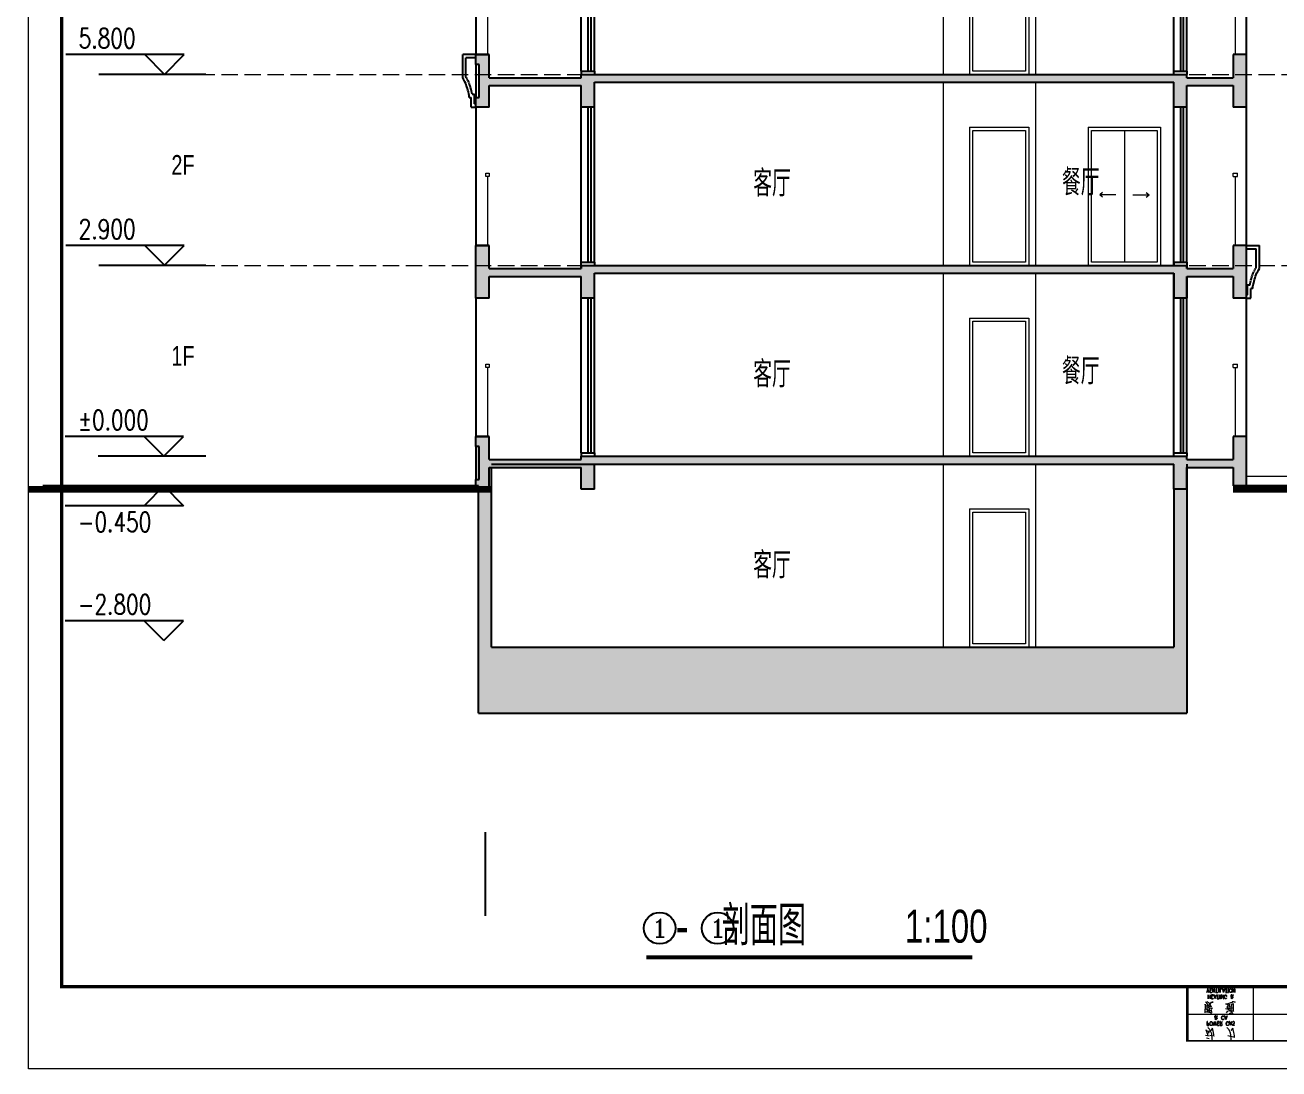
# Model space of a CAD drawing. Extents: x 1332633 to 1595679, y 264824 to 640777.
# Drawn here: x 1565925 to 1584969, y 264824 to 280678 of the extents above; entities that cross this region are included whole.
import ezdxf
from ezdxf.enums import TextEntityAlignment as Align

# ---------------------------------------------------------------- set-up
doc = ezdxf.new("R2010")
doc.units = 0
doc.header["$LTSCALE"] = 1000
doc.header["$MEASUREMENT"] = 0
doc.linetypes.add('DASH', pattern=[0.35, 0.25, -0.1])
doc.linetypes.add('DOTE', pattern=[2.42, 2, -0.2, 0.02, -0.2])
doc.layers.get('0').update_dxf_attribs({"linetype": 'CONTINUOUS'})
for name, color, linetype, lineweight in [('_公共_图框', 4, 'CONTINUOUS', 5), ('DOTE', 1, 'DOTE', 13), ('PUB_TEXT', 7, 'CONTINUOUS', 13), ('木头', 44, 'CONTINUOUS', 13)]:
    doc.layers.add(name, color=color, linetype=linetype, lineweight=lineweight)
for name, color, linetype in [('A-Balcony(建筑阳台)', 32, 'CONTINUOUS'), ('A-Hz1(房间名称)', 4, 'CONTINUOUS'), ('A-Hz1汉字注明（平、立面、房间名称等）', 7, 'CONTINUOUS'), ('A-Wall(建筑墙)', 255, 'CONTINUOUS'), ('A-WALL_建筑墙_', 255, 'CONTINUOUS'), ('A-WINDOW(建筑门窗)', 4, 'CONTINUOUS'), ('AXIS', 3, 'CONTINUOUS'), ('AXIS_TEXT', 7, 'CONTINUOUS'), ('DIM_ELEV', 3, 'CONTINUOUS'), ('hatch', 251, 'CONTINUOUS'), ('PUB_DIM', 3, 'CONTINUOUS')]:
    doc.layers.add(name, color=color, linetype=linetype)
doc.styles.add('_TCH_AXIS', font='COMPLEX', dxfattribs={"bigfont": 'GBCBIG'})
doc.styles.add('_TCH_DIM', font='SIMPLEX', dxfattribs={"width": 0.8, "bigfont": 'HZTXT'})
doc.styles.add('sunyat', font='3yromanc.shx', dxfattribs={"width": 0.75, "bigfont": '3yhztxt.shx'})
doc.styles.add('SUNYAT1', font='3yromans.shx', dxfattribs={"width": 0.75, "bigfont": '3yhztxt.shx'})
doc.styles.add('图框文字', font='SIMKAI.TTF')

# ---------------------------------------------------------------- blocks, each defined once
blk = doc.blocks.new('qqwqw')
at = {"layer": '_公共_图框'}
for p, q in [((-62250, 28600), (-62250, 17600)), ((-61825, 18600), (-62650, 18600)), ((-62592, 18320), (-62593, 18316)), ((-62593, 18316), (-62570, 18313)), ((-62568, 18214), (-62592, 18320)), ((-62570, 18313), (-62543, 18310)), ((-62543, 18310), (-62519, 18306)), ((-62519, 18306), (-62495, 18302)), ((-62495, 18302), (-62475, 18297)), ((-62491, 18267), (-62462, 18291)), ((-62458, 18290), (-62491, 18267)), ((-62475, 18297), (-62462, 18292)), ((-62462, 18292), (-62458, 18290)), ((-62413, 18312), (-62416, 18305)), ((-62416, 18305), (-62416, 18296)), ((-62416, 18296), (-62413, 18289)), ((-62408, 18316), (-62413, 18312)), ((-62410, 18309), (-62413, 18305)), ((-62413, 18305), (-62413, 18296)), ((-62413, 18296), (-62410, 18289)), ((-62413, 18289), (-62408, 18284)), ((-62408, 18312), (-62410, 18309)), ((-62410, 18289), (-62408, 18286)), ((-62408, 18316), (-62408, 18312)), ((-62408, 18286), (-62402, 18286)), ((-62408, 18284), (-62402, 18284)), ((-62402, 18286), (-62396, 18289)), ((-62402, 18284), (-62396, 18286)), ((-62396, 18289), (-62393, 18293)), ((-62396, 18286), (-62393, 18289)), ((-62393, 18293), (-62388, 18305)), ((-62393, 18289), (-62391, 18293)), ((-62391, 18293), (-62385, 18305)), ((-62388, 18305), (-62385, 18309)), ((-62385, 18309), (-62379, 18314)), ((-62385, 18305), (-62382, 18309)), ((-62382, 18309), (-62379, 18312)), ((-62379, 18314), (-62373, 18316)), ((-62379, 18312), (-62373, 18314)), ((-62373, 18316), (-62365, 18316)), ((-62373, 18314), (-62365, 18314)), ((-62365, 18316), (-62359, 18312)), ((-62365, 18314), (-62362, 18312)), ((-62362, 18291), (-62365, 18289)), ((-62359, 18289), (-62365, 18284)), ((-62365, 18289), (-62365, 18284)), ((-62362, 18312), (-62359, 18305)), ((-62359, 18296), (-62362, 18291)), ((-62359, 18312), (-62356, 18305)), ((-62359, 18305), (-62359, 18296)), ((-62356, 18296), (-62359, 18289)), ((-62356, 18305), (-62356, 18296)), ((-62236, 18293), (-62239, 18291)), ((-62239, 18291), (-62201, 18269)), ((-62228, 18235), (-62236, 18293)), ((-62192, 18304), (-62198, 18302)), ((-62198, 18302), (-62149, 18300)), ((-62190, 18283), (-62192, 18304)), ((-62187, 18260), (-62190, 18283)), ((-62156, 18247), (-62163, 18288)), ((-62149, 18300), (-62119, 18299)), ((-62127, 18247), (-62137, 18290)), ((-62119, 18299), (-62094, 18298)), ((-62083, 18297), (-62102, 18281)), ((-62094, 18298), (-62083, 18297)), ((-62063, 18324), (-62055, 18295)), ((-62052, 18295), (-62063, 18324)), ((-62060, 18279), (-62052, 18295)), ((-62055, 18295), (-62058, 18281)), ((-62002, 18283), (-62007, 18281)), ((-61996, 18283), (-62002, 18283)), ((-61990, 18281), (-61996, 18283)), ((-61990, 18302), (-61990, 18297)), ((-61990, 18302), (-61988, 18302)), ((-61990, 18297), (-61988, 18292)), ((-61988, 18302), (-61988, 18297)), ((-61988, 18297), (-61985, 18292)), ((-61988, 18294), (-61982, 18292)), ((-61988, 18292), (-61982, 18290)), ((-61982, 18292), (-61965, 18288)), ((-61982, 18290), (-61965, 18286)), ((-61979, 18276), (-61962, 18288)), ((-61979, 18274), (-61962, 18286)), ((-61965, 18288), (-61959, 18286)), ((-61965, 18286), (-61959, 18283)), ((-61962, 18288), (-61956, 18292)), ((-61962, 18286), (-61953, 18292)), ((-61959, 18286), (-61953, 18281)), ((-61959, 18283), (-61956, 18281)), ((-61956, 18292), (-61953, 18297)), ((-61953, 18302), (-61951, 18302)), ((-61953, 18297), (-61953, 18302)), ((-61953, 18292), (-61951, 18297)), ((-61951, 18297), (-61951, 18302)), ((-61916, 18323), (-61855, 18323)), ((-61916, 18321), (-61916, 18323)), ((-61864, 18321), (-61916, 18321)), ((-61916, 18291), (-61864, 18321)), ((-61916, 18291), (-61855, 18291)), ((-61907, 18294), (-61855, 18323)), ((-61907, 18294), (-61855, 18294)), ((-61855, 18294), (-61855, 18291)), ((-62643, 18262), (-62637, 18268)), ((-62637, 18268), (-62639, 18267)), ((-62639, 18267), (-62607, 18264)), ((-62607, 18264), (-62576, 18262)), ((-62576, 18262), (-62555, 18261)), ((-62555, 18261), (-62533, 18255)), ((-62533, 18255), (-62515, 18249)), ((-62515, 18249), (-62495, 18242)), ((-62495, 18242), (-62482, 18232)), ((-62482, 18232), (-62464, 18219)), ((-62464, 18219), (-62456, 18211)), ((-62456, 18211), (-62448, 18204)), ((-62356, 18273), (-62416, 18255)), ((-62416, 18255), (-62356, 18236)), ((-62413, 18218), (-62416, 18213)), ((-62416, 18213), (-62416, 18204)), ((-62416, 18204), (-62413, 18200)), ((-62416, 18117), (-62413, 18124)), ((-62416, 18099), (-62416, 18117)), ((-62416, 18099), (-62356, 18099)), ((-62408, 18222), (-62413, 18218)), ((-62410, 18218), (-62413, 18213)), ((-62413, 18213), (-62413, 18204)), ((-62413, 18204), (-62410, 18200)), ((-62413, 18200), (-62408, 18195)), ((-62413, 18124), (-62410, 18127)), ((-62413, 18117), (-62410, 18124)), ((-62413, 18101), (-62413, 18117)), ((-62413, 18101), (-62356, 18101)), ((-62408, 18220), (-62410, 18218)), ((-62410, 18200), (-62408, 18197)), ((-62410, 18127), (-62405, 18129)), ((-62410, 18124), (-62405, 18127)), ((-62408, 18255), (-62356, 18270)), ((-62408, 18255), (-62356, 18238)), ((-62402, 18225), (-62408, 18222)), ((-62402, 18222), (-62408, 18220)), ((-62408, 18197), (-62402, 18195)), ((-62408, 18195), (-62402, 18193)), ((-62405, 18129), (-62396, 18129)), ((-62405, 18127), (-62396, 18127)), ((-62402, 18225), (-62402, 18222)), ((-62402, 18195), (-62393, 18193)), ((-62402, 18193), (-62393, 18190)), ((-62396, 18129), (-62391, 18127)), ((-62396, 18127), (-62391, 18124)), ((-62393, 18193), (-62379, 18193)), ((-62393, 18190), (-62379, 18190)), ((-62391, 18127), (-62388, 18124)), ((-62391, 18124), (-62388, 18117)), ((-62388, 18124), (-62385, 18117)), ((-62388, 18117), (-62388, 18101)), ((-62356, 18129), (-62385, 18115)), ((-62385, 18113), (-62356, 18127)), ((-62385, 18117), (-62385, 18101)), ((-62382, 18225), (-62382, 18213)), ((-62371, 18225), (-62382, 18225)), ((-62379, 18213), (-62382, 18213)), ((-62379, 18222), (-62379, 18213)), ((-62371, 18222), (-62379, 18222)), ((-62379, 18193), (-62371, 18195)), ((-62379, 18190), (-62371, 18193)), ((-62373, 18243), (-62373, 18266)), ((-62371, 18241), (-62371, 18268)), ((-62365, 18222), (-62371, 18225)), ((-62365, 18220), (-62371, 18222)), ((-62371, 18195), (-62365, 18197)), ((-62371, 18193), (-62365, 18195)), ((-62359, 18218), (-62365, 18222)), ((-62362, 18218), (-62365, 18220)), ((-62365, 18197), (-62362, 18200)), ((-62365, 18195), (-62359, 18200)), ((-62359, 18213), (-62362, 18218)), ((-62362, 18200), (-62359, 18204)), ((-62356, 18213), (-62359, 18218)), ((-62359, 18204), (-62359, 18213)), ((-62359, 18200), (-62356, 18204)), ((-62356, 18270), (-62356, 18273)), ((-62356, 18238), (-62356, 18236)), ((-62356, 18204), (-62356, 18213)), ((-62356, 18127), (-62356, 18129)), ((-62356, 18101), (-62356, 18099)), ((-62269, 18202), (-62329, 18183)), ((-62329, 18183), (-62269, 18165)), ((-62326, 18147), (-62329, 18142)), ((-62329, 18142), (-62329, 18133)), ((-62329, 18133), (-62326, 18129)), ((-62320, 18151), (-62326, 18147)), ((-62323, 18147), (-62326, 18142)), ((-62326, 18142), (-62326, 18133)), ((-62326, 18133), (-62323, 18129)), ((-62326, 18129), (-62320, 18124)), ((-62320, 18149), (-62323, 18147)), ((-62323, 18129), (-62315, 18124)), ((-62320, 18183), (-62269, 18200)), ((-62320, 18183), (-62269, 18167)), ((-62315, 18154), (-62320, 18151)), ((-62315, 18151), (-62320, 18149)), ((-62320, 18124), (-62315, 18122)), ((-62315, 18154), (-62315, 18151)), ((-62315, 18124), (-62306, 18122)), ((-62315, 18122), (-62306, 18119)), ((-62306, 18122), (-62292, 18122)), ((-62306, 18119), (-62292, 18119)), ((-62292, 18122), (-62283, 18124)), ((-62292, 18119), (-62283, 18122)), ((-62286, 18172), (-62286, 18195)), ((-62283, 18170), (-62283, 18197)), ((-62283, 18151), (-62283, 18154)), ((-62278, 18151), (-62283, 18154)), ((-62278, 18149), (-62283, 18151)), ((-62283, 18124), (-62275, 18129)), ((-62283, 18122), (-62278, 18124)), ((-62272, 18147), (-62278, 18151)), ((-62275, 18147), (-62278, 18149)), ((-62278, 18124), (-62272, 18129)), ((-62272, 18142), (-62275, 18147)), ((-62275, 18129), (-62272, 18133)), ((-62269, 18142), (-62272, 18147)), ((-62272, 18133), (-62272, 18142)), ((-62272, 18129), (-62269, 18133)), ((-62269, 18200), (-62269, 18202)), ((-62269, 18167), (-62269, 18165)), ((-62269, 18133), (-62269, 18142)), ((-62222, 18193), (-62203, 18207)), ((-62214, 18254), (-62200, 18270)), ((-62201, 18269), (-62214, 18254)), ((-62203, 18207), (-62192, 18211)), ((-62200, 18270), (-62193, 18272)), ((-62200, 18233), (-62182, 18237)), ((-62184, 18237), (-62187, 18260)), ((-62185, 18266), (-62146, 18266)), ((-62182, 18237), (-62112, 18237)), ((-62165, 18221), (-62168, 18217)), ((-62168, 18217), (-62159, 18214)), ((-62156, 18180), (-62165, 18221)), ((-62159, 18214), (-62145, 18207)), ((-62146, 18266), (-62108, 18268)), ((-62145, 18207), (-62138, 18206)), ((-62138, 18206), (-62130, 18207)), ((-62130, 18207), (-62121, 18211)), ((-62121, 18211), (-62110, 18212)), ((-62102, 18235), (-62118, 18237)), ((-62097, 18265), (-62116, 18268)), ((-62112, 18237), (-62091, 18237)), ((-62110, 18212), (-62094, 18208)), ((-62108, 18268), (-62107, 18268)), ((-62107, 18268), (-62086, 18268)), ((-62091, 18237), (-62102, 18235)), ((-62086, 18268), (-62097, 18265)), ((-62094, 18208), (-62085, 18206)), ((-62086, 18189), (-62085, 18201)), ((-62085, 18179), (-62086, 18189)), ((-62085, 18201), (-62080, 18217)), ((-62080, 18217), (-62077, 18233)), ((-62077, 18233), (-62068, 18258)), ((-62068, 18258), (-62060, 18279)), ((-62007, 18281), (-62010, 18276)), ((-62010, 18276), (-62010, 18274)), ((-62010, 18274), (-62007, 18269)), ((-62007, 18189), (-62010, 18185)), ((-62010, 18185), (-62010, 18176)), ((-62010, 18176), (-62007, 18171)), ((-62010, 18146), (-61951, 18146)), ((-62010, 18144), (-62010, 18146)), ((-61959, 18144), (-62010, 18144)), ((-62010, 18114), (-61959, 18144)), ((-62010, 18114), (-61951, 18114)), ((-62010, 18096), (-61951, 18096)), ((-62010, 18094), (-62010, 18096)), ((-62010, 18094), (-61951, 18094)), ((-62005, 18281), (-62007, 18276)), ((-62002, 18281), (-62007, 18279)), ((-62007, 18276), (-62007, 18274)), ((-62007, 18274), (-62005, 18269)), ((-62007, 18272), (-62002, 18269)), ((-62007, 18269), (-62002, 18267)), ((-62002, 18194), (-62007, 18189)), ((-62005, 18189), (-62007, 18185)), ((-62007, 18185), (-62007, 18176)), ((-62007, 18176), (-62005, 18171)), ((-62007, 18171), (-62002, 18166)), ((-62002, 18192), (-62005, 18189)), ((-62005, 18171), (-62002, 18169)), ((-61996, 18281), (-62002, 18281)), ((-62002, 18269), (-61996, 18269)), ((-62002, 18267), (-61996, 18267)), ((-61996, 18196), (-62002, 18194)), ((-61996, 18194), (-62002, 18192)), ((-62002, 18169), (-61996, 18166)), ((-62002, 18166), (-61996, 18164)), ((-62002, 18116), (-61951, 18146)), ((-62002, 18116), (-61951, 18116)), ((-61990, 18279), (-61996, 18281)), ((-61996, 18269), (-61988, 18272)), ((-61996, 18267), (-61988, 18269)), ((-61996, 18196), (-61996, 18194)), ((-61996, 18166), (-61988, 18164)), ((-61996, 18164), (-61988, 18162)), ((-61985, 18276), (-61990, 18281)), ((-61988, 18276), (-61990, 18279)), ((-61988, 18272), (-61979, 18276)), ((-61979, 18265), (-61988, 18276)), ((-61988, 18269), (-61979, 18274)), ((-61988, 18164), (-61974, 18164)), ((-61988, 18162), (-61974, 18162)), ((-61976, 18265), (-61985, 18276)), ((-61974, 18260), (-61979, 18265)), ((-61974, 18263), (-61976, 18265)), ((-61976, 18196), (-61976, 18185)), ((-61965, 18196), (-61976, 18196)), ((-61974, 18185), (-61976, 18185)), ((-61968, 18260), (-61974, 18263)), ((-61968, 18258), (-61974, 18260)), ((-61974, 18194), (-61974, 18185)), ((-61965, 18194), (-61974, 18194)), ((-61974, 18164), (-61965, 18166)), ((-61974, 18162), (-61965, 18164)), ((-61962, 18260), (-61968, 18260)), ((-61962, 18258), (-61968, 18258)), ((-61959, 18194), (-61965, 18196)), ((-61959, 18192), (-61965, 18194)), ((-61965, 18166), (-61959, 18169)), ((-61965, 18164), (-61959, 18166)), ((-61956, 18263), (-61962, 18260)), ((-61956, 18260), (-61962, 18258)), ((-61953, 18189), (-61959, 18194)), ((-61956, 18189), (-61959, 18192)), ((-61959, 18169), (-61956, 18171)), ((-61959, 18166), (-61953, 18171)), ((-61956, 18281), (-61953, 18276)), ((-61953, 18267), (-61956, 18263)), ((-61953, 18263), (-61956, 18260)), ((-61953, 18185), (-61956, 18189)), ((-61956, 18171), (-61953, 18176)), ((-61953, 18281), (-61951, 18276)), ((-61953, 18276), (-61953, 18267)), ((-61951, 18267), (-61953, 18263)), ((-61951, 18185), (-61953, 18189)), ((-61953, 18176), (-61953, 18185)), ((-61953, 18171), (-61951, 18176)), ((-61951, 18276), (-61951, 18267)), ((-61951, 18176), (-61951, 18185)), ((-61951, 18116), (-61951, 18114)), ((-61951, 18094), (-61951, 18096)), ((-61913, 18266), (-61916, 18261)), ((-61916, 18261), (-61916, 18252)), ((-61916, 18252), (-61916, 18252)), ((-61916, 18252), (-61913, 18248)), ((-61916, 18222), (-61855, 18222)), ((-61916, 18220), (-61916, 18222)), ((-61916, 18220), (-61855, 18220)), ((-61916, 18207), (-61913, 18207)), ((-61916, 18177), (-61916, 18207)), ((-61916, 18177), (-61913, 18177)), ((-61855, 18168), (-61916, 18150)), ((-61916, 18150), (-61855, 18131)), ((-61916, 18099), (-61858, 18099)), ((-61916, 18097), (-61916, 18099)), ((-61855, 18097), (-61916, 18097)), ((-61907, 18271), (-61913, 18266)), ((-61910, 18266), (-61913, 18259)), ((-61913, 18259), (-61913, 18255)), ((-61913, 18255), (-61913, 18255)), ((-61913, 18255), (-61910, 18248)), ((-61913, 18248), (-61907, 18243)), ((-61913, 18177), (-61913, 18207)), ((-61913, 18193), (-61855, 18193)), ((-61913, 18191), (-61855, 18191)), ((-61901, 18271), (-61910, 18266)), ((-61910, 18248), (-61901, 18243)), ((-61901, 18273), (-61907, 18271)), ((-61907, 18243), (-61901, 18241)), ((-61907, 18150), (-61855, 18166)), ((-61907, 18150), (-61855, 18133)), ((-61893, 18275), (-61901, 18273)), ((-61893, 18273), (-61901, 18271)), ((-61901, 18243), (-61893, 18241)), ((-61901, 18241), (-61893, 18238)), ((-61878, 18275), (-61893, 18275)), ((-61878, 18273), (-61893, 18273)), ((-61893, 18241), (-61878, 18241)), ((-61893, 18238), (-61878, 18238)), ((-61870, 18273), (-61878, 18275)), ((-61870, 18271), (-61878, 18273)), ((-61878, 18241), (-61870, 18243)), ((-61878, 18238), (-61870, 18241)), ((-61873, 18138), (-61873, 18161)), ((-61864, 18271), (-61870, 18273)), ((-61861, 18266), (-61870, 18271)), ((-61870, 18243), (-61861, 18248)), ((-61870, 18241), (-61864, 18243)), ((-61870, 18136), (-61870, 18163)), ((-61858, 18266), (-61864, 18271)), ((-61864, 18243), (-61858, 18248)), ((-61858, 18259), (-61861, 18266)), ((-61861, 18248), (-61858, 18255)), ((-61855, 18261), (-61858, 18266)), ((-61858, 18255), (-61858, 18259)), ((-61858, 18248), (-61855, 18252)), ((-61858, 18125), (-61855, 18125)), ((-61858, 18099), (-61858, 18125)), ((-61855, 18252), (-61855, 18261)), ((-61855, 18220), (-61855, 18222)), ((-61855, 18193), (-61855, 18191)), ((-61855, 18166), (-61855, 18168)), ((-61855, 18133), (-61855, 18131)), ((-61855, 18125), (-61855, 18097)), ((-61855, 18097), (-61855, 18097)), ((-62621, 17972), (-62642, 17975)), ((-62596, 17970), (-62621, 17972)), ((-62604, 17888), (-62614, 17932)), ((-62568, 17966), (-62596, 17970)), ((-62573, 18009), (-62577, 18003)), ((-62577, 18003), (-62555, 18000)), ((-62563, 17943), (-62573, 18009)), ((-62560, 17874), (-62573, 17933)), ((-62549, 17964), (-62568, 17966)), ((-62565, 17909), (-62552, 17908)), ((-62555, 18000), (-62524, 17995)), ((-62552, 17908), (-62488, 17885)), ((-62529, 17960), (-62549, 17964)), ((-62532, 17922), (-62508, 17932)), ((-62510, 17930), (-62532, 17922)), ((-62505, 17952), (-62529, 17960)), ((-62524, 17995), (-62497, 17990)), ((-62494, 17933), (-62515, 17928)), ((-62486, 17880), (-62510, 17930)), ((-62508, 17932), (-62494, 17933)), ((-62488, 17943), (-62505, 17952)), ((-62497, 17990), (-62477, 17985)), ((-62489, 17964), (-62461, 17978)), ((-62458, 17977), (-62489, 17964)), ((-62473, 17936), (-62488, 17943)), ((-62477, 17985), (-62461, 17980)), ((-62459, 17925), (-62473, 17936)), ((-62461, 17980), (-62458, 17977)), ((-62445, 17912), (-62459, 17925)), ((-62413, 18083), (-62416, 18083)), ((-62416, 18056), (-62416, 18083)), ((-62416, 18056), (-62356, 18056)), ((-62416, 18042), (-62356, 18028)), ((-62416, 18042), (-62416, 18040)), ((-62416, 18040), (-62365, 18028)), ((-62416, 18017), (-62365, 18028)), ((-62365, 18005), (-62416, 18017)), ((-62416, 17994), (-62365, 18005)), ((-62356, 18005), (-62416, 17992)), ((-62416, 17992), (-62416, 17994)), ((-62413, 17971), (-62416, 17967)), ((-62416, 17967), (-62416, 17957)), ((-62416, 17957), (-62416, 17957)), ((-62416, 17957), (-62413, 17953)), ((-62416, 17921), (-62413, 17925)), ((-62416, 17900), (-62416, 17921)), ((-62413, 18058), (-62413, 18083)), ((-62413, 18058), (-62359, 18058)), ((-62408, 17976), (-62413, 17971)), ((-62410, 17971), (-62413, 17964)), ((-62413, 17964), (-62413, 17960)), ((-62413, 17960), (-62413, 17960)), ((-62413, 17960), (-62410, 17953)), ((-62413, 17953), (-62408, 17948)), ((-62413, 17925), (-62410, 17928)), ((-62413, 17921), (-62410, 17925)), ((-62413, 17903), (-62413, 17921)), ((-62413, 17903), (-62356, 17903)), ((-62402, 17976), (-62410, 17971)), ((-62410, 17953), (-62402, 17948)), ((-62410, 17928), (-62405, 17930)), ((-62410, 17925), (-62405, 17928)), ((-62408, 18017), (-62356, 18028)), ((-62356, 18005), (-62408, 18017)), ((-62402, 17978), (-62408, 17976)), ((-62408, 17948), (-62402, 17946)), ((-62405, 17930), (-62396, 17930)), ((-62405, 17928), (-62396, 17928)), ((-62393, 17980), (-62402, 17978)), ((-62393, 17978), (-62402, 17976)), ((-62402, 17948), (-62393, 17946)), ((-62402, 17946), (-62393, 17944)), ((-62396, 17930), (-62391, 17928)), ((-62396, 17928), (-62391, 17925)), ((-62379, 17980), (-62393, 17980)), ((-62379, 17978), (-62393, 17978)), ((-62393, 17946), (-62379, 17946)), ((-62393, 17944), (-62379, 17944)), ((-62391, 17928), (-62388, 17925)), ((-62391, 17925), (-62388, 17921)), ((-62388, 18072), (-62385, 18072)), ((-62388, 18058), (-62388, 18072)), ((-62388, 17925), (-62385, 17921)), ((-62388, 17921), (-62388, 17903)), ((-62385, 18072), (-62385, 18058)), ((-62385, 17921), (-62385, 17903)), ((-62371, 17978), (-62379, 17980)), ((-62371, 17976), (-62379, 17978)), ((-62379, 17946), (-62371, 17948)), ((-62379, 17944), (-62371, 17946)), ((-62365, 17976), (-62371, 17978)), ((-62362, 17971), (-62371, 17976)), ((-62371, 17948), (-62362, 17953)), ((-62371, 17946), (-62365, 17948)), ((-62359, 17971), (-62365, 17976)), ((-62365, 17948), (-62359, 17953)), ((-62359, 17964), (-62362, 17971)), ((-62362, 17953), (-62359, 17960)), ((-62359, 18083), (-62356, 18083)), ((-62359, 18058), (-62359, 18083)), ((-62356, 17967), (-62359, 17971)), ((-62359, 17960), (-62359, 17964)), ((-62359, 17953), (-62356, 17957)), ((-62356, 18083), (-62356, 18056)), ((-62356, 17957), (-62356, 17967)), ((-62356, 17903), (-62356, 17900)), ((-62326, 18037), (-62329, 18033)), ((-62329, 18033), (-62329, 18030)), ((-62329, 18030), (-62326, 18026)), ((-62320, 18040), (-62326, 18037)), ((-62323, 18037), (-62326, 18033)), ((-62320, 18037), (-62326, 18035)), ((-62326, 18033), (-62326, 18030)), ((-62326, 18030), (-62323, 18026)), ((-62326, 18028), (-62320, 18026)), ((-62326, 18026), (-62320, 18024)), ((-62315, 18040), (-62320, 18040)), ((-62315, 18037), (-62320, 18037)), ((-62320, 18026), (-62315, 18026)), ((-62320, 18024), (-62315, 18024)), ((-62309, 18037), (-62315, 18040)), ((-62309, 18035), (-62315, 18037)), ((-62315, 18026), (-62306, 18028)), ((-62315, 18024), (-62306, 18026)), ((-62309, 18058), (-62306, 18058)), ((-62309, 18058), (-62309, 18053)), ((-62309, 18053), (-62306, 18049)), ((-62303, 18033), (-62309, 18037)), ((-62306, 18033), (-62309, 18035)), ((-62306, 18058), (-62306, 18053)), ((-62306, 18053), (-62303, 18049)), ((-62306, 18051), (-62300, 18049)), ((-62306, 18049), (-62300, 18046)), ((-62306, 18028), (-62298, 18033)), ((-62298, 18021), (-62306, 18033)), ((-62306, 18026), (-62298, 18030)), ((-62295, 18021), (-62303, 18033)), ((-62300, 18049), (-62283, 18044)), ((-62300, 18046), (-62283, 18042)), ((-62298, 18033), (-62280, 18044)), ((-62298, 18030), (-62280, 18042)), ((-62292, 18017), (-62298, 18021)), ((-62292, 18019), (-62295, 18021)), ((-62286, 18017), (-62292, 18019)), ((-62286, 18014), (-62292, 18017)), ((-62280, 18017), (-62286, 18017)), ((-62280, 18014), (-62286, 18014)), ((-62283, 18044), (-62278, 18042)), ((-62283, 18042), (-62278, 18040)), ((-62280, 18044), (-62275, 18049)), ((-62280, 18042), (-62272, 18049)), ((-62275, 18019), (-62280, 18017)), ((-62275, 18017), (-62280, 18014)), ((-62278, 18042), (-62272, 18037)), ((-62278, 18040), (-62275, 18037)), ((-62275, 18049), (-62272, 18053)), ((-62275, 18037), (-62272, 18033)), ((-62272, 18024), (-62275, 18019)), ((-62272, 18019), (-62275, 18017)), ((-62272, 18058), (-62269, 18058)), ((-62272, 18053), (-62272, 18058)), ((-62272, 18049), (-62269, 18053)), ((-62272, 18037), (-62269, 18033)), ((-62272, 18033), (-62272, 18024)), ((-62269, 18024), (-62272, 18019)), ((-62269, 18053), (-62269, 18058)), ((-62269, 18033), (-62269, 18024)), ((-62239, 17968), (-62235, 17964)), ((-62235, 17964), (-62225, 17949)), ((-62225, 17949), (-62218, 17929)), ((-62220, 17899), (-62215, 17901)), ((-62218, 17974), (-62212, 17973)), ((-62218, 17929), (-62215, 17914)), ((-62215, 17901), (-62209, 17872)), ((-62214, 17938), (-62200, 17942)), ((-62212, 17973), (-62189, 17960)), ((-62204, 17915), (-62192, 17921)), ((-62200, 17942), (-62195, 17942)), ((-62195, 17942), (-62189, 17942)), ((-62192, 17921), (-62182, 17922)), ((-62181, 17973), (-62182, 17969)), ((-62182, 17969), (-62178, 17961)), ((-62170, 17912), (-62181, 17973)), ((-62170, 17935), (-62163, 17936)), ((-62163, 17936), (-62138, 17929)), ((-62157, 17982), (-62159, 17978)), ((-62159, 17978), (-62156, 17969)), ((-62143, 17905), (-62157, 17982)), ((-62138, 17929), (-62123, 17922)), ((-62132, 17969), (-62135, 17968)), ((-62135, 17968), (-62115, 17958)), ((-62124, 17931), (-62132, 17969)), ((-62127, 17926), (-62124, 17931)), ((-62123, 17922), (-62108, 17915)), ((-62115, 17958), (-62102, 17950)), ((-62113, 17931), (-62061, 17968)), ((-62113, 17929), (-62113, 17931)), ((-62108, 17915), (-62093, 17905)), ((-62102, 17950), (-62093, 17944)), ((-62093, 17944), (-62080, 17934)), ((-62093, 17905), (-62077, 17895)), ((-62080, 17934), (-62071, 17922)), ((-62071, 17922), (-62063, 17911)), ((-62063, 17969), (-62069, 17961)), ((-62060, 17991), (-62063, 17969)), ((-62063, 17911), (-62057, 17902)), ((-62061, 17968), (-62060, 17991)), ((-62057, 17902), (-62053, 17896)), ((-62010, 18080), (-62007, 18080)), ((-62010, 18050), (-62010, 18080)), ((-62010, 18050), (-62007, 18050)), ((-61951, 18041), (-62010, 18023)), ((-62010, 18023), (-61951, 18004)), ((-62007, 17993), (-62010, 17993)), ((-62010, 17966), (-62010, 17993)), ((-62010, 17966), (-61951, 17966)), ((-62010, 17947), (-62010, 17947)), ((-61951, 17947), (-62010, 17947)), ((-62010, 17947), (-62010, 17945)), ((-62010, 17945), (-61951, 17945)), ((-62010, 17918), (-61951, 17918)), ((-62010, 17915), (-62010, 17918)), ((-61951, 17915), (-62010, 17915)), ((-62007, 18050), (-62007, 18080)), ((-62007, 18066), (-61951, 18066)), ((-62007, 18064), (-61951, 18064)), ((-62007, 17968), (-62007, 17993)), ((-62007, 17968), (-61953, 17968)), ((-62002, 18023), (-61951, 18039)), ((-62002, 18023), (-61951, 18007)), ((-61982, 17982), (-61979, 17982)), ((-61982, 17968), (-61982, 17982)), ((-61982, 17918), (-61982, 17945)), ((-61979, 17982), (-61979, 17968)), ((-61979, 17918), (-61979, 17945)), ((-61968, 18011), (-61968, 18034)), ((-61965, 18009), (-61965, 18036)), ((-61953, 17993), (-61951, 17993)), ((-61953, 17968), (-61953, 17993)), ((-61951, 18066), (-61951, 18064)), ((-61951, 18039), (-61951, 18041)), ((-61951, 18007), (-61951, 18004)), ((-61951, 17993), (-61951, 17966)), ((-61951, 17945), (-61951, 17947)), ((-61951, 17918), (-61951, 17915)), ((-61951, 17915), (-61951, 17915)), ((-61916, 18079), (-61855, 18079)), ((-61916, 18076), (-61916, 18079)), ((-61916, 18076), (-61855, 18076)), ((-61916, 18063), (-61913, 18063)), ((-61916, 18033), (-61916, 18063)), ((-61916, 18033), (-61913, 18033)), ((-61916, 18019), (-61855, 18019)), ((-61916, 18017), (-61916, 18019)), ((-61864, 18017), (-61916, 18017)), ((-61916, 17987), (-61864, 18017)), ((-61916, 17987), (-61855, 17987)), ((-61913, 17971), (-61916, 17971)), ((-61916, 17944), (-61916, 17971)), ((-61916, 17944), (-61855, 17944)), ((-61916, 17930), (-61855, 17912)), ((-61916, 17930), (-61916, 17928)), ((-61916, 17928), (-61864, 17912)), ((-61916, 17896), (-61864, 17912)), ((-61855, 17912), (-61916, 17894)), ((-61913, 18033), (-61913, 18063)), ((-61913, 18049), (-61855, 18049)), ((-61913, 18047), (-61855, 18047)), ((-61913, 17946), (-61913, 17971)), ((-61913, 17946), (-61858, 17946)), ((-61907, 17989), (-61855, 18019)), ((-61907, 17989), (-61855, 17989)), ((-61887, 17960), (-61884, 17960)), ((-61887, 17946), (-61887, 17960)), ((-61884, 17960), (-61884, 17946)), ((-61858, 17971), (-61855, 17971)), ((-61858, 17946), (-61858, 17971)), ((-61855, 18076), (-61855, 18079)), ((-61855, 18049), (-61855, 18047)), ((-61855, 17989), (-61855, 17987)), ((-61855, 17971), (-61855, 17944)), ((-62488, 17885), (-62486, 17880)), ((-62416, 17900), (-62356, 17900)), ((-62222, 17869), (-62207, 17872)), ((-62129, 17896), (-62220, 17899)), ((-62207, 17872), (-62115, 17873)), ((-62163, 17873), (-62167, 17889)), ((-62110, 17895), (-62129, 17896)), ((-62116, 17889), (-62110, 17895)), ((-62113, 17872), (-62116, 17889)), ((-62115, 17873), (-62091, 17872)), ((-62091, 17872), (-62113, 17872)), ((-62077, 17895), (-62066, 17885)), ((-62066, 17885), (-62055, 17875)), ((-61916, 17894), (-61916, 17896))]:
    blk.add_line(p, q, dxfattribs=at)
blk.add_lwpolyline([(-63075, 0), (0, 0), (0, 29700), (-63075, 29700)], close=True, dxfattribs=at)
blk.add_lwpolyline([(-61825, 29200, 25, 25, 0), (-62650, 29200, 25, 25, 0), (-62650, 17600, 37.5, 37.5, 0), (-61825, 17600, 37.5, 37.5, 0)], format="xyseb", dxfattribs=at)
at = {"layer": '_公共_图框', "const_width": 50}
blk.add_lwpolyline([(-61825, 500), (-500, 500), (-500, 29200), (-61825, 29200)], close=True, dxfattribs=at)
at = {"layer": '_公共_图框', "style": '图框文字'}
for tag, height, p in [('建设单位', 250, (-2500, 19150)), ('合作单位', 250, (-2527, 16842)), ('项目名称', 250, (-2500, 15150)), ('项目编号', 250, (-2500, 13150)), ('建筑', 175, (-1300, 2800)), ('方案深化', 175, (-1300, 2450)), ('1:100', 175, (-1300, 2100)), ('20090705', 175, (-1300, 1750)), ('图号', 175, (-1300, 1225))]:
    blk.add_attdef(tag, text='', height=height, dxfattribs=at).set_placement(p, align=Align.MIDDLE_CENTER)
blk = doc.blocks.new('qqs')
at = {"layer": 'hatch', "ltscale": 0.2}
h = blk.add_hatch(color=256, dxfattribs=at)
h.paths.add_polyline_path([(11500, 6300), (11300, 6300), (11300, 6250), (10600, 6250), (10600, 6300), (1400, 6300), (1400, 6250), (0, 6250), (0, 6300), (-200, 6300), (-200, 5800), (0, 5800), (0, 6130), (1400, 6130), (1400, 5800), (1600, 5800), (1600, 6180), (10400, 6180), (10400, 5800), (10600, 5800), (10600, 6130), (11300, 6130), (11300, 5800), (11500, 5800)])
h.paths.add_polyline_path([(11500, 6600), (11300, 6600), (11300, 6300), (11500, 6300)])
h.paths.add_polyline_path([(0, 6600), (-200, 6600), (-200, 6300), (0, 6300)])
h = blk.add_hatch(color=256, dxfattribs=at)
h.paths.add_polyline_path([(1600, 3280), (10400, 3280), (10400, 2900), (10600, 2900), (10600, 3230), (11300, 3230), (11300, 2900), (11500, 2900), (11500, 3400), (11300, 3400), (11300, 3350), (10600, 3350), (10600, 3400), (1400, 3400), (1400, 3350), (0, 3350), (0, 3400), (-150, 3400), (-150, 3050), (-200, 3050), (-200, 2900), (0, 2900), (0, 3230), (1400, 3230), (1400, 2900), (1600, 2900)])
h.paths.add_polyline_path([(0, 3700), (-200, 3700), (-200, 3550), (-150, 3550), (-150, 3400), (0, 3400)])
h.paths.add_polyline_path([(11500, 3700), (11300, 3700), (11300, 3400), (11500, 3400)])
h = blk.add_hatch(color=256, dxfattribs=at)
h.paths.add_polyline_path([(11500, 500), (11300, 500), (11300, 450), (10600, 450), (10600, 500), (1400, 500), (1400, 450), (0, 450), (0, 500), (-200, 500), (-200, 0), (0, 0), (0, 330), (1400, 330), (1400, 0), (1600, 0), (1600, 380), (10400, 380), (10400, 0), (10600, 0), (10600, 330), (11300, 330), (11300, 0), (11500, 0)])
h.paths.add_polyline_path([(11500, 800), (11300, 800), (11300, 500), (11500, 500)])
h.paths.add_polyline_path([(0, 800), (-200, 800), (-200, 500), (0, 500)])
for p, q in [((1600, 5800), (1400, 5800)), ((-200, 3700), (0, 3700)), ((0, 2900), (-200, 2900)), ((-200, 800), (0, 800)), ((0, 0), (-200, 0)), ((1600, 0), (1400, 0))]:
    blk.add_line(p, q)
at = {"layer": 'A-Balcony(建筑阳台)'}
for p, q in [((-200, 5800), (-200, 3700)), ((11500, 5800, 0), (11500, 3700, 0)), ((-200, 3550), (-200, 3050)), ((-200, 2900), (-200, 800)), ((11500, 2900, 0), (11500, 800, 0))]:
    blk.add_line(p, q, dxfattribs=at)
at = {"layer": 'A-Wall(建筑墙)'}
for p, q in [((-200, 5800), (-200, 6600)), ((0, 6600), (-200, 6600)), ((0, 6250), (0, 6600)), ((11500, 6600, 0), (11300, 6600, 0)), ((11300, 6600, 0), (11300, 6250, 0)), ((11500, 6600, 0), (11500, 5800, 0)), ((1400, 6300, 0), (10600, 6300, 0)), ((1400, 6250), (1400, 6300)), ((10600, 6250), (10600, 6300)), ((10600, 6250), (10600, 6300)), ((0, 6250), (1400, 6250)), ((0, 5800), (0, 6130)), ((0, 6130), (1400, 6130)), ((1400, 5800), (1400, 6130)), ((1600, 6180), (10400, 6180, 0)), ((1600, 5800), (1600, 6180)), ((10400, 5800), (10400, 6180)), ((10400, 5800), (10400, 6130)), ((10600, 6250, 0), (11300, 6250, 0)), ((10600, 6130, 0), (11300, 6130, 0)), ((10600, 5800), (10600, 6130)), ((11300, 6130, 0), (11300, 5800, 0)), ((0, 5800), (-200, 5800)), ((1400, 5800), (1400, 5800)), ((1600, 5800), (1400, 5800)), ((1600, 5800), (1600, 5800)), ((10400, 5800), (10400, 5800)), ((10600, 5800), (10400, 5800)), ((10600, 5800), (10400, 5800)), ((10600, 5800), (10600, 5800)), ((11500, 5800, 0), (11300, 5800, 0)), ((11500, 5800, 0), (11300, 5800, 0)), ((-200, 3700), (0, 3700)), ((0, 3700), (-200, 3700)), ((-200, 3550), (-200, 3700)), ((0, 3350), (0, 3700)), ((11500, 3700, 0), (11300, 3700, 0)), ((11300, 3700, 0), (11300, 3350, 0)), ((11500, 3700, 0), (11500, 2900, 0)), ((-150, 3550), (-200, 3550)), ((-150, 3050), (-150, 3550)), ((0, 3350), (1400, 3350)), ((1400, 3400, 0), (10600, 3400, 0)), ((1400, 3350), (1400, 3400)), ((1600, 2900), (1600, 3280)), ((1600, 2900), (1600, 3280)), ((1600, 3280), (10400, 3280, 0)), ((10400, 2900), (10400, 3280)), ((10600, 3350), (10600, 3400)), ((10600, 3350, 0), (11300, 3350, 0)), ((-200, 2900), (-200, 3050)), ((-200, 3050), (-150, 3050)), ((0, 3230), (1400, 3230)), ((0, 2900), (0, 3230)), ((1400, 2900), (1400, 3230)), ((1400, 2900), (1400, 3230)), ((10400, 2900), (10400, 3230)), ((10600, 2900), (10600, 3230)), ((10600, 3230, 0), (11300, 3230, 0)), ((11300, 3230, 0), (11300, 2900, 0)), ((0, 2900), (-200, 2900)), ((1400, 2900), (1400, 2900)), ((1600, 2900), (1400, 2900)), ((1600, 2900), (1400, 2900)), ((1600, 2900), (1600, 2900)), ((10400, 2900), (10400, 2900)), ((10600, 2900), (10400, 2900)), ((10600, 2900), (10400, 2900)), ((10600, 2900), (10600, 2900)), ((11500, 2900, 0), (11300, 2900, 0)), ((11500, 2900, 0), (11300, 2900, 0)), ((-200, 0), (-200, 800)), ((0, 450), (0, 800)), ((11500, 800, 0), (11300, 800, 0)), ((11300, 800, 0), (11300, 450, 0)), ((11500, 800, 0), (11500, 0, 0)), ((0, 450), (1400, 450)), ((1400, 500, 0), (10600, 500, 0)), ((1400, 500), (1400, 450)), ((10600, 500), (10600, 450, 0)), ((10600, 450, 0), (11300, 450, 0)), ((0, 330), (1400, 330)), ((0, 0), (0, 330)), ((1400, 0), (1400, 330)), ((1600, 0), (1600, 380)), ((1600, 380), (10400, 380, 0)), ((10400, 380), (10400, 0)), ((10600, 330, 0), (11300, 330, 0)), ((10600, 330, 0), (10600, 0)), ((11300, 330, 0), (11300, 0, 0)), ((10600, 0), (10400, 0)), ((10600, 0), (10400, 0)), ((11500, 0, 0), (11300, 0, 0)), ((11500, 0, 0), (11300, 0, 0))]:
    blk.add_line(p, q, dxfattribs=at)
at = {"layer": 'A-WINDOW(建筑门窗)'}
for p, q in [((1400, 6300), (1400, 6350)), ((1400, 6350), (1600, 6350)), ((1600, 6350), (1600, 6300)), ((1400, 3450), (1400, 5800)), ((1600, 3450), (1600, 5800)), ((10400, 3450), (10400, 5800)), ((10600, 3450), (10600, 5800)), ((1400, 3450), (1400, 3400)), ((1400, 3450), (1600, 3450)), ((1400, 3450), (1400, 3400)), ((1400, 3450), (1600, 3450)), ((1600, 3450), (1600, 3400)), ((1600, 3450), (1600, 3400)), ((10400, 3450, 0), (10600, 3450, 0)), ((10600, 3450), (10600, 3400)), ((1400, 550), (1400, 2900)), ((1600, 550), (1600, 2900)), ((10400, 550), (10400, 2900)), ((10600, 550), (10600, 2900)), ((10400, 550), (10400, 500)), ((10400, 550, 0), (10600, 550, 0)), ((10600, 550), (10600, 500))]:
    blk.add_line(p, q, dxfattribs=at)
for points in [[(1550, 5800), (1500, 5800), (1500, 3450), (1550, 3450)], [(10550, 5800), (10500, 5800), (10500, 3450), (10550, 3450)], [(1550, 2900), (1500, 2900), (1500, 550), (1550, 550)], [(10550, 2900), (10500, 2900), (10500, 550), (10550, 550)]]:
    blk.add_lwpolyline(points, close=True, dxfattribs=at)
for points in [[(10400, 3400), (10400, 3450), (10600, 3450), (10600, 3400)], [(1400, 500), (1400, 550), (1600, 550), (1600, 500)], [(10400, 500), (10400, 550), (10600, 550), (10600, 500)]]:
    blk.add_lwpolyline(points, dxfattribs=at)
at = {"layer": '木头'}
for p, q in [((6900, 6180), (6900, 3400)), ((8300, 6180, 0), (8300, 3400, 0)), ((7300, 5500), (8200, 5500)), ((7300, 5500), (7300, 3400)), ((8200, 5500), (8200, 3400)), ((11300, 4750, 0), (11300, 4800, 0)), ((11300, 4800, 0), (11367, 4800, 0)), ((11367, 4750, 0), (11367, 4800, 0)), ((-25, 4750), (-25, 3700)), ((11300, 4750, 0), (11367, 4750, 0)), ((11333, 4750, 0), (11333, 3700, 0)), ((6900, 3280), (6900, 500)), ((8300, 3280, 0), (8300, 500, 0)), ((7300, 2600), (7300, 500)), ((7300, 2600), (8200, 2600, 0)), ((8200, 2600), (8200, 500)), ((9100, 2600, 0), (9100, 500, 0)), ((9100, 2600, 0), (10200, 2600, 0)), ((9650, 2550), (9650, 550)), ((10200, 2600, 0), (10200, 500, 0)), ((-25, 1850), (-25, 800)), ((11300, 1850, 0), (11300, 1900, 0)), ((11300, 1900, 0), (11367, 1900, 0)), ((11300, 1850, 0), (11367, 1850, 0)), ((11333, 1850, 0), (11333, 800, 0)), ((11367, 1850, 0), (11367, 1900, 0)), ((9318, 1606), (9275, 1572)), ((9521, 1572), (9275, 1572)), ((9318, 1537), (9275, 1572)), ((9779, 1572), (10025, 1572)), ((9982, 1606), (10025, 1572)), ((9982, 1537), (10025, 1572))]:
    blk.add_line(p, q, dxfattribs=at)
at = {"layer": '木头', "elevation": 0}
for points in [[(7350, 5450), (8150, 5450), (8150, 3450), (7350, 3450)], [(7350, 2550), (8150, 2550), (8150, 550), (7350, 550)]]:
    blk.add_lwpolyline(points, close=True, dxfattribs=at)
at = {"layer": '木头'}
for points in [[(0, 4750), (-50, 4750), (-50, 4800), (0, 4800)], [(9150, 2550), (10150, 2550), (10150, 550), (9150, 550)], [(0, 1850), (-50, 1850), (-50, 1900), (0, 1900)]]:
    blk.add_lwpolyline(points, close=True, dxfattribs=at)
at = {"layer": 'A-Hz1(房间名称)', "style": 'SUNYAT1', "width": 0.75}
for s, p in [('客厅', (4013, 4445, -2323)), ('餐厅', (8702, 4492, 0)), ('客厅', (4013, 1545, -2323)), ('餐厅', (8702, 1560, 0))]:
    blk.add_text(s, height=400, dxfattribs=at).set_placement(p)

msp = doc.modelspace()

# ---------------------------------------------------------------- hatches: boundary and pattern name
at = {"layer": 'hatch', "ltscale": 0.2}
h = msp.add_hatch(color=256, dxfattribs=at)
h.paths.add_polyline_path([(1584472, 277029), (1584272, 277029), (1584272, 276979), (1583572, 276979), (1583572, 277029), (1574372, 277029), (1574372, 276979), (1572972, 276979), (1572972, 277029), (1572772, 277029), (1572772, 276529), (1572972, 276529), (1572972, 276859), (1574372, 276859), (1574372, 276529), (1574572, 276529), (1574572, 276909), (1583372, 276909), (1583372, 276529), (1583572, 276529), (1583572, 276859), (1584272, 276859), (1584272, 276529), (1584472, 276529)])
h.paths.add_polyline_path([(1584472, 277329), (1584272, 277329), (1584272, 277029), (1584472, 277029)])
h.paths.add_polyline_path([(1572972, 277329), (1572772, 277329), (1572772, 277029), (1572972, 277029)])
h = msp.add_hatch(color=256, dxfattribs=at)
h.paths.add_polyline_path([(1574572, 274009), (1583372, 274009), (1583372, 273629), (1583572, 273629), (1583572, 273959), (1584272, 273959), (1584272, 273629), (1584472, 273629), (1584472, 274129), (1584272, 274129), (1584272, 274079), (1583572, 274079), (1583572, 274129), (1574372, 274129), (1574372, 274079), (1572972, 274079), (1572972, 274129), (1572822, 274129), (1572822, 273779), (1572772, 273779), (1572772, 273629), (1572972, 273629), (1572972, 273959), (1574372, 273959), (1574372, 273629), (1574572, 273629)])
h.paths.add_polyline_path([(1572972, 274429), (1572772, 274429), (1572772, 274279), (1572822, 274279), (1572822, 274129), (1572972, 274129)])
h.paths.add_polyline_path([(1584472, 274429), (1584272, 274429), (1584272, 274129), (1584472, 274129)])
for points in [[(1572822, 274279), (1572772, 274279), (1572772, 273779), (1572822, 273779)], [(1583572, 273629), (1583372, 273629), (1583372, 271229), (1573011, 271229), (1573011, 273629), (1572811, 273629), (1572811, 270229), (1583572, 270229)]]:
    msp.add_hatch(color=256, dxfattribs=at).paths.add_polyline_path(points)

# ---------------------------------------------------------------- linework, layer by layer
for p, q in [((1574572, 276529, 0), (1574372, 276529, 0)), ((1572772, 274430, 0), (1572972, 274430, 0)), ((1572972, 273629, 0), (1572772, 273629, 0))]:
    msp.add_line(p, q)
at = {"layer": 'A-Balcony(建筑阳台)'}
for p, q in [((1572772, 276529, 0), (1572772, 274430, 0)), ((1584472, 276529, 0), (1584472, 274429, 0)), ((1572772, 274279, 0), (1572772, 273779, 0)), ((1572772, 273629, 0), (1572772, 273629, 0))]:
    msp.add_line(p, q, dxfattribs=at)
at = {"layer": 'A-Hz1汉字注明（平、立面、房间名称等）', "const_width": 60, "elevation": 0}
msp.add_lwpolyline([(1575359, 266521), (1580311, 266521)], dxfattribs=at)
at = {"layer": 'A-Wall(建筑墙)'}
for p, q in [((1572572, 279880, 0), (1572572, 280230, 0)), ((1572772, 280230, 0), (1572572, 280230, 0)), ((1572622, 279893, 0), (1572622, 280180, 0)), ((1572772, 280180, 0), (1572622, 280180, 0)), ((1572584, 279859, 0), (1572572, 279880, 0)), ((1572596, 279836, 0), (1572584, 279859, 0)), ((1572607, 279814, 0), (1572596, 279836, 0)), ((1572618, 279790, 0), (1572607, 279814, 0)), ((1572627, 279766, 0), (1572618, 279790, 0)), ((1572627, 279884, 0), (1572622, 279893, 0)), ((1572636, 279741, 0), (1572627, 279766, 0)), ((1572640, 279860, 0), (1572628, 279882, 0)), ((1572640, 279860, 0), (1572628, 279882, 0)), ((1572652, 279835, 0), (1572641, 279858, 0)), ((1572663, 279810, 0), (1572653, 279834, 0)), ((1572674, 279784, 0), (1572664, 279808, 0)), ((1572683, 279757, 0), (1572674, 279782, 0)), ((1572692, 279730, 0), (1572684, 279755, 0)), ((1572692, 279730, 0), (1572684, 279755, 0)), ((1572644, 279715, 0), (1572636, 279741, 0)), ((1572651, 279689, 0), (1572644, 279715, 0)), ((1572658, 279662, 0), (1572651, 279689, 0)), ((1572663, 279635, 0), (1572658, 279662, 0)), ((1572668, 279607, 0), (1572663, 279635, 0)), ((1572672, 279580, 0), (1572668, 279607, 0)), ((1572672, 279580, 0), (1572702, 279580, 0)), ((1572700, 279702, 0), (1572692, 279728, 0)), ((1572706, 279674, 0), (1572700, 279700, 0)), ((1572717, 279630, 0), (1572700, 279700, 0)), ((1572702, 279430, 0), (1572702, 279580, 0)), ((1572717, 279630, 0), (1572752, 279630, 0)), ((1572752, 279480, 0), (1572752, 279630, 0)), ((1572702, 279430, 0), (1572772, 279430, 0)), ((1572752, 279480, 0), (1572772, 279480, 0)), ((1572772, 276529, 0), (1572772, 277329, 0)), ((1572972, 277329, 0), (1572772, 277329, 0)), ((1572972, 276979, 0), (1572972, 277329, 0)), ((1584472, 277329, 0), (1584272, 277329, 0)), ((1584272, 277329, 0), (1584272, 276979, 0)), ((1584472, 277329, 0), (1584472, 277179, 0)), ((1584472, 277329, 0), (1584472, 277179, 0)), ((1584472, 277329, 0), (1584672, 277329, 0)), ((1584472, 277329, 0), (1584472, 276529, 0)), ((1584472, 277279, 0), (1584622, 277279, 0)), ((1584622, 276993, 0), (1584622, 277279, 0)), ((1584672, 276979, 0), (1584672, 277329, 0)), ((1584672, 276979, 0), (1584672, 277329, 0)), ((1584472, 277179, 0), (1584472, 276679, 0)), ((1572972, 276979, 0), (1574372, 276979, 0)), ((1574372, 277029, 0), (1583572, 277029, 0)), ((1574372, 276979, 0), (1574372, 277029, 0)), ((1574572, 276909, 0), (1583372, 276909, 0)), ((1574572, 276529, 0), (1574572, 276909, 0)), ((1583372, 276529, 0), (1583372, 276909, 0)), ((1583572, 276979, 0), (1583572, 277029, 0)), ((1583572, 276979, 0), (1583572, 277029, 0)), ((1583572, 276979, 0), (1584272, 276979, 0)), ((1584570, 276884, 0), (1584579, 276908, 0)), ((1584580, 276910, 0), (1584590, 276933, 0)), ((1584591, 276935, 0), (1584602, 276958, 0)), ((1584603, 276960, 0), (1584615, 276982, 0)), ((1584603, 276960, 0), (1584615, 276982, 0)), ((1584616, 276984, 0), (1584622, 276993, 0)), ((1584626, 276890, 0), (1584636, 276913, 0)), ((1584626, 276889, 0), (1584636, 276913, 0)), ((1584636, 276913, 0), (1584647, 276936, 0)), ((1584636, 276913, 0), (1584647, 276936, 0)), ((1584647, 276936, 0), (1584659, 276958, 0)), ((1584647, 276936, 0), (1584659, 276958, 0)), ((1584659, 276958, 0), (1584672, 276979, 0)), ((1584659, 276958, 0), (1584672, 276979, 0)), ((1572972, 276529, 0), (1572972, 276859, 0)), ((1572972, 276859, 0), (1574372, 276859, 0)), ((1574372, 276529, 0), (1574372, 276859, 0)), ((1583372, 276529, 0), (1583372, 276859, 0)), ((1583572, 276859, 0), (1584272, 276859, 0)), ((1583572, 276529, 0), (1583572, 276859, 0)), ((1584272, 276859, 0), (1584272, 276529, 0)), ((1584492, 276579, 0), (1584492, 276729, 0)), ((1584526, 276729, 0), (1584492, 276729, 0)), ((1584526, 276729, 0), (1584543, 276800, 0)), ((1584537, 276773, 0), (1584543, 276800, 0)), ((1584544, 276802, 0), (1584551, 276828, 0)), ((1584551, 276829, 0), (1584560, 276855, 0)), ((1584551, 276829, 0), (1584560, 276855, 0)), ((1584560, 276857, 0), (1584569, 276882, 0)), ((1584572, 276679, 0), (1584575, 276707, 0)), ((1584572, 276679, 0), (1584575, 276707, 0)), ((1584575, 276707, 0), (1584580, 276735, 0)), ((1584575, 276707, 0), (1584580, 276734, 0)), ((1584580, 276735, 0), (1584586, 276762, 0)), ((1584580, 276734, 0), (1584586, 276762, 0)), ((1584586, 276762, 0), (1584592, 276789, 0)), ((1584586, 276762, 0), (1584592, 276788, 0)), ((1584592, 276789, 0), (1584599, 276815, 0)), ((1584592, 276788, 0), (1584599, 276814, 0)), ((1584599, 276815, 0), (1584607, 276840, 0)), ((1584599, 276814, 0), (1584607, 276840, 0)), ((1584607, 276840, 0), (1584616, 276865, 0)), ((1584607, 276840, 0), (1584616, 276865, 0)), ((1584616, 276865, 0), (1584626, 276890, 0)), ((1584616, 276865, 0), (1584626, 276889, 0)), ((1572972, 276529, 0), (1572772, 276529, 0)), ((1574372, 276529, 0), (1574372, 276529, 0)), ((1574572, 276529, 0), (1574372, 276529, 0)), ((1574572, 276529, 0), (1574572, 276529, 0)), ((1583372, 276529, 0), (1583372, 276529, 0)), ((1583572, 276529, 0), (1583372, 276529, 0)), ((1583572, 276529, 0), (1583372, 276529, 0)), ((1583572, 276529, 0), (1583572, 276529, 0)), ((1584472, 276529, 0), (1584272, 276529, 0)), ((1584472, 276529, 0), (1584272, 276529, 0)), ((1584472, 276679, 0), (1584472, 276529, 0)), ((1584472, 276679, 0), (1584472, 276529, 0)), ((1584472, 276579, 0), (1584492, 276579, 0)), ((1584472, 276529, 0), (1584542, 276529, 0)), ((1584542, 276529, 0), (1584542, 276679, 0)), ((1584572, 276679, 0), (1584542, 276679, 0)), ((1584542, 276529, 0), (1584542, 276679, 0)), ((1584572, 276679, 0), (1584542, 276679, 0)), ((1572772, 274430, 0), (1572972, 274430, 0)), ((1572972, 274429, 0), (1572772, 274429, 0)), ((1572772, 274279, 0), (1572772, 274429, 0)), ((1572972, 274079, 0), (1572972, 274429, 0)), ((1584472, 274429, 0), (1584272, 274429, 0)), ((1584272, 274429, 0), (1584272, 274079, 0)), ((1584472, 274429, 0), (1584472, 273679, 0)), ((1572822, 274279, 0), (1572772, 274279, 0)), ((1572822, 273779, 0), (1572822, 274279, 0)), ((1572972, 274079, 0), (1574372, 274079, 0)), ((1574372, 274129, 0), (1583572, 274129, 0)), ((1574372, 274079, 0), (1574372, 274129, 0)), ((1583572, 274079, 0), (1583572, 274129, 0)), ((1583572, 274079, 0), (1584272, 274079, 0)), ((1584472, 274229, 0), (1584472, 273779, 0)), ((1572972, 273959, 0), (1574372, 273959, 0)), ((1572972, 273629, 0), (1572972, 273959, 0)), ((1573011, 274009, 0), (1581211, 274009, 0)), ((1573011, 274009, 0), (1581211, 274009, 0)), ((1573011, 271229, 0), (1573011, 273959, 0)), ((1574372, 273629, 0), (1574372, 273959, 0)), ((1574372, 273629, 0), (1574372, 273959, 0)), ((1574572, 273629, 0), (1574572, 274009, 0)), ((1574572, 273629, 0), (1574572, 274009, 0)), ((1574572, 274009, 0), (1583372, 274009, 0)), ((1583372, 273629, 0), (1583372, 274009, 0)), ((1583372, 273629, 0), (1583372, 273959, 0)), ((1583572, 274009, 0), (1583572, 270229, 0)), ((1583572, 273629, 0), (1583572, 273959, 0)), ((1583572, 273959, 0), (1584272, 273959, 0)), ((1584272, 273959, 0), (1584272, 273679, 0)), ((1584272, 273959, 0), (1584272, 273679, 0)), ((1572811, 273679, 0), (1566196, 273679, 0)), ((1572772, 273629, 0), (1572772, 273779, 0)), ((1572772, 273779, 0), (1572822, 273779, 0)), ((1572811, 270229, 0), (1572811, 273679, 0)), ((1593420, 273679, 0), (1584272, 273679, 0)), ((1584472, 273679, 0), (1584272, 273679, 0)), ((1584472, 273679, 0), (1584272, 273679, 0)), ((1584472, 273829, 0), (1584472, 273679, 0)), ((1572972, 273629, 0), (1572772, 273629, 0)), ((1574372, 273629, 0), (1574372, 273629, 0)), ((1574572, 273629, 0), (1574372, 273629, 0)), ((1574572, 273629, 0), (1574372, 273629, 0)), ((1574572, 273629, 0), (1574572, 273629, 0)), ((1583372, 273629, 0), (1583372, 271229, 0)), ((1583372, 273629, 0), (1583372, 273629, 0)), ((1583572, 273629, 0), (1583372, 273629, 0)), ((1583572, 273629, 0), (1583372, 273629, 0)), ((1583572, 273629, 0), (1583572, 273629, 0)), ((1573011, 271229, 0), (1583372, 271229, 0)), ((1572811, 270229, 0), (1583572, 270229, 0))]:
    msp.add_line(p, q, dxfattribs=at)
at = {"layer": 'A-WINDOW(建筑门窗)'}
for p, q in [((1574372, 277029, 0), (1574372, 277079, 0)), ((1574372, 277079, 0), (1574572, 277079, 0)), ((1574572, 277079, 0), (1574572, 277029, 0)), ((1574372, 274179, 0), (1574372, 276529, 0)), ((1574572, 274179, 0), (1574572, 276529, 0)), ((1583372, 274179, 0), (1583372, 276529, 0)), ((1583572, 274179, 0), (1583572, 276529, 0)), ((1574372, 274179, 0), (1574372, 274129, 0)), ((1574372, 274179, 0), (1574572, 274179, 0)), ((1574372, 274179, 0), (1574372, 274129, 0)), ((1574372, 274179, 0), (1574572, 274179, 0)), ((1574572, 274179, 0), (1574572, 274129, 0)), ((1574572, 274179, 0), (1574572, 274129, 0)), ((1583372, 274179, 0), (1583572, 274179, 0)), ((1583572, 274179, 0), (1583572, 274129, 0))]:
    msp.add_line(p, q, dxfattribs=at)
at = {"layer": 'A-WINDOW(建筑门窗)', "elevation": 0}
for points in [[(1574522, 276529), (1574472, 276529), (1574472, 274179), (1574522, 274179)], [(1583522, 276529), (1583472, 276529), (1583472, 274179), (1583522, 274179)]]:
    msp.add_lwpolyline(points, close=True, dxfattribs=at)
msp.add_lwpolyline([(1583372, 274129), (1583372, 274179), (1583572, 274179), (1583572, 274129)], dxfattribs=at)
at = {"layer": 'AXIS'}
msp.add_line((1572911, 268420, 0), (1572911, 267151, 0), dxfattribs=at)
at = {"layer": 'DIM_ELEV'}
for p, q in [((1568342, 280230, 0), (1566542, 280230, 0)), ((1568042, 279930, 0), (1567742, 280230, 0)), ((1568042, 279930, 0), (1568342, 280230, 0)), ((1568672, 279929, 0), (1567047, 279929, 0)), ((1568342, 277330, 0), (1566542, 277330, 0)), ((1568042, 277030, 0), (1567742, 277330, 0)), ((1568042, 277030, 0), (1568342, 277330, 0)), ((1568672, 277029, 0), (1567047, 277029, 0)), ((1568332, 274430, 0), (1566532, 274430, 0)), ((1568032, 274130, 0), (1567732, 274430, 0)), ((1568032, 274130, 0), (1568332, 274430, 0)), ((1568669, 274129, 0), (1567038, 274129, 0)), ((1568038, 273679, 0), (1567038, 273679, 0)), ((1568032, 273679, 0), (1567732, 273379, 0)), ((1568032, 273679, 0), (1568332, 273379, 0)), ((1568332, 273379, 0), (1566532, 273379, 0)), ((1568332, 271630, 0), (1566532, 271630, 0)), ((1568032, 271330, 0), (1567732, 271630, 0)), ((1568032, 271330, 0), (1568332, 271630, 0))]:
    msp.add_line(p, q, dxfattribs=at)
at = {"layer": 'DOTE', "linetype": 'DASH'}
for p, q in [((1568207, 279929, 0), (1592973, 279929, 0)), ((1568207, 277029, 0), (1592973, 277029, 0))]:
    msp.add_line(p, q, dxfattribs=at)
at = {"layer": 'hatch', "const_width": 100, "elevation": 0}
for points in [[(1573011, 273629), (1565975, 273629)], [(1584272, 273629), (1590932, 273629)]]:
    msp.add_lwpolyline(points, dxfattribs=at)
at = {"layer": 'PUB_DIM', "linetype": 'ByBlock'}
for centre in [(1575563, 266962, 0), (1576444, 266962, 0)]:
    msp.add_circle(centre, 240, dxfattribs=at)
at = {"layer": '木头'}
for p, q in [((1579872, 276909, 0), (1579872, 274129, 0)), ((1581272, 276909, 0), (1581272, 274129, 0)), ((1580272, 276229, 0), (1581172, 276229, 0)), ((1580272, 276229, 0), (1580272, 274129, 0)), ((1581172, 276229, 0), (1581172, 274129, 0)), ((1572947, 275479, 0), (1572947, 274430, 0)), ((1584272, 275479, 0), (1584272, 275529, 0)), ((1584272, 275529, 0), (1584338, 275529, 0)), ((1584272, 275479, 0), (1584338, 275479, 0)), ((1584305, 275479, 0), (1584305, 274429, 0)), ((1584338, 275479, 0), (1584338, 275529, 0)), ((1579872, 274009, 0), (1579872, 271229, 0)), ((1581272, 274009, 0), (1581272, 271229, 0)), ((1584472, 273829, 0), (1587941, 273829, 0)), ((1580272, 273329, 0), (1580272, 271229, 0)), ((1580272, 273329, 0), (1581172, 273329, 0)), ((1581172, 273329, 0), (1581172, 271229, 0))]:
    msp.add_line(p, q, dxfattribs=at)
at = {"layer": '木头', "elevation": 0}
for points in [[(1580322, 276179), (1581122, 276179), (1581122, 274179), (1580322, 274179)], [(1572972, 275479), (1572922, 275479), (1572922, 275529), (1572972, 275529)], [(1580322, 273279), (1581122, 273279), (1581122, 271279), (1580322, 271279)]]:
    msp.add_lwpolyline(points, close=True, dxfattribs=at)

# ---------------------------------------------------------------- block references
at = {"layer": 'A-Wall(建筑墙)', "xscale": -1, "rotation": 270}
msp.add_blockref('qqwqw', (1565979, 327899, 0), dxfattribs=at)
at = {"layer": 'A-WALL_建筑墙_'}
msp.add_blockref('qqs', (1572972, 276529, 0), dxfattribs=at)

# ---------------------------------------------------------------- texts
at = {"layer": 'A-Hz1(房间名称)', "style": 'SUNYAT1', "width": 0.75}
for s, p in [('客厅', (1576985, 275175, -2323)), ('餐厅', (1581674, 275221, 0)), ('客厅', (1576985, 272275, -2323))]:
    msp.add_text(s, height=400, dxfattribs=at).set_placement(p)
at = {"layer": 'A-Hz1汉字注明（平、立面、房间名称等）', "style": 'sunyat', "width": 0.75}
for s, height, p in [('2F', 300, (1568148, 278404, 0)), ('1F', 300, (1568148, 275504, 0)), ('-   剖面图', 600, (1575804, 266701, 0)), ('1:100', 500, (1579289, 266742, 0))]:
    msp.add_text(s, height=height, dxfattribs=at).set_placement(p)
at = {"layer": 'AXIS_TEXT', "linetype": 'ByBlock', "style": '_TCH_AXIS', "width": 2.333333}
for p, p2 in [((1575427, 266827, 0), (1575699, 266827, 0)), ((1576308, 266827, 0), (1576579, 266827, 0))]:
    msp.add_text('1', height=272, dxfattribs=at).set_placement(p, p2, align=Align.FIT)
at = {"layer": 'PUB_TEXT', "style": '_TCH_DIM', "width": 0.752941}
for s, p in [('5.800', (1566740, 280330, 0)), ('2.900', (1566740, 277430, 0)), ('%%P0.000', (1566730, 274530, 0)), ('-0.450', (1566730, 272982, 0)), ('-2.800', (1566730, 271730, 0))]:
    msp.add_text(s, height=297.5, dxfattribs=at).set_placement(p)

doc.saveas('drawing.dxf')
